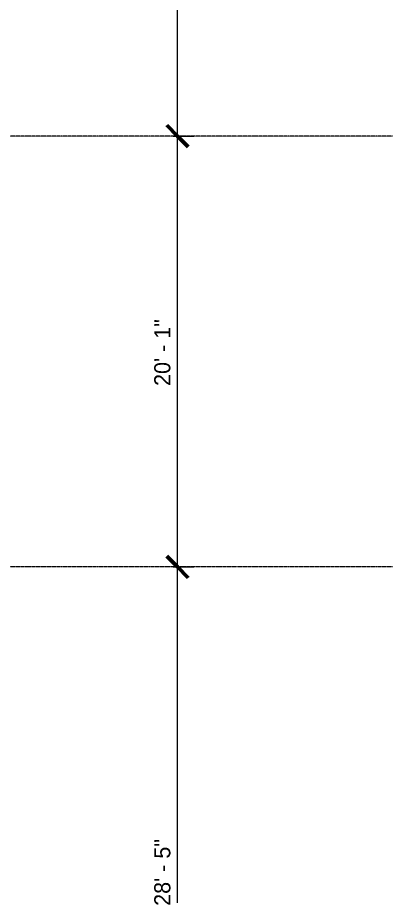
# Model space of a CAD drawing. Header units: inches. Extents: x -4182 to -1344, y 10222 to 12031.
# Drawn here: x -1572.3 to -1362.8, y 10977.7 to 11468.7 of the extents above; entities that cross this region are included whole.
import ezdxf

# ---------------------------------------------------------------- set-up
doc = ezdxf.new("R2010")
doc.units = ezdxf.units.IN
doc.header["$MEASUREMENT"] = 0
doc.linetypes.add('Grid Line 1_2_', pattern=[0.875, 0.5, -0.125, 0.125, -0.125])
for name, color, linetype, lineweight in [('A-ANNO-DIMS', 211, 'Continuous', 9), ('A-ANNO-DIMS-96', 211, 'Continuous', 9), ('S-GRID-1', 1, 'Grid Line 1_2_', 9)]:
    doc.layers.add(name, color=color, linetype=linetype, lineweight=lineweight)
doc.styles.add('Century Gothic', font='ufonts.com_century-gothic.ttf', dxfattribs={"height": 9})
doc.dimstyles.new('OD__1__Tol__', dxfattribs={"dimscale": 12, "dimtxt": 9.397514, "dimasz": 1, "dimexe": 0.75, "dimexo": 0.5, "dimgap": 0.125, "dimtad": 1, "dimdec": 0, "dimzin": 3, "dimdsep": 46, "dimlunit": 4, "dimtxsty": 'Century Gothic', "dimblk1": 'OBLIQUE', "dimblk2": 'OBLIQUE', "dimsah": 1, "dimcen": 0.09, "dimdle": 0.75, "dimazin": 0, "dimtfac": 1, "dimtdec": 4, "dimtix": 1, "dimtmove": 0, "dimatfit": 3, "dimfxl": 1, "dimtvp": 1, "dimtfill": 1, "dimfrac": 2, "dimtolj": 1, "dimtzin": 0, "dimarcsym": 2})

# ---------------------------------------------------------------- blocks, each defined once
blk = doc.blocks.new('DIMBLOCK12-STRUCTURAL SCHEMATIC  - 1ST FLOOR')
at = {"layer": 'A-ANNO-DIMS-96', "lineweight": 50}
for p, q in [((-1482.89, 11161.4), (-1488.89, 11167.4)), ((-1482.89, 11161.4), (-1476.89, 11155.4)), ((-1482.89, 10820.89), (-1488.89, 10826.89)), ((-1482.89, 10820.89), (-1476.89, 10814.89))]:
    blk.add_line(p, q, dxfattribs=at)
at = {"layer": 'A-ANNO-DIMS-96'}
for p, q in [((-1485.38, 11161.4), (-1473.89, 11161.4)), ((-1482.89, 11161.4), (-1485.38, 11161.4)), ((-1482.89, 10820.89), (-1482.89, 11161.4)), ((-1485.38, 10820.89), (-1473.89, 10820.89)), ((-1482.89, 10820.89), (-1485.38, 10820.89))]:
    blk.add_line(p, q, dxfattribs=at)
at = {"layer": 'A-ANNO-DIMS-96', "color": 0, "insert": (-1495.93, 10971.9), "char_height": 9, "width": 46.1821, "attachment_point": 1, "rotation": 90, "line_spacing_factor": 0.984502, "style": 'Century Gothic', "bg_fill": 3, "box_fill_scale": 1.25, "bg_fill_color": 256, "bg_fill_true_color": 13158600, "bg_fill_transparency": 0}
blk.add_mtext('28\' - 5"', dxfattribs=at)
blk = doc.blocks.new('_Oblique')
at = {"color": 0, "linetype": 'ByBlock', "lineweight": -2}
blk.add_line((-0.5, -0.5), (0.5, 0.5), dxfattribs=at)
blk = doc.blocks.new('DIMBLOCK13-STRUCTURAL SCHEMATIC  - 1ST FLOOR')
at = {"layer": 'A-ANNO-DIMS-96', "lineweight": 50}
for p, q in [((-1482.89, 11402.4), (-1488.89, 11408.4)), ((-1482.89, 11402.4), (-1476.89, 11396.4)), ((-1482.89, 11161.4), (-1488.89, 11167.4)), ((-1482.89, 11161.4), (-1476.89, 11155.4))]:
    blk.add_line(p, q, dxfattribs=at)
at = {"layer": 'A-ANNO-DIMS-96'}
for p, q in [((-1485.38, 11402.4), (-1473.89, 11402.4)), ((-1482.89, 11402.4), (-1485.38, 11402.4)), ((-1482.89, 11161.4), (-1482.89, 11402.4)), ((-1485.38, 11161.4), (-1473.89, 11161.4)), ((-1482.89, 11161.4), (-1485.38, 11161.4))]:
    blk.add_line(p, q, dxfattribs=at)
at = {"layer": 'A-ANNO-DIMS-96', "color": 0, "insert": (-1495.93, 11262.65), "char_height": 9, "width": 46.1821, "attachment_point": 1, "rotation": 90, "line_spacing_factor": 0.984502, "style": 'Century Gothic', "bg_fill": 3, "box_fill_scale": 1.25, "bg_fill_color": 256, "bg_fill_true_color": 13158600, "bg_fill_transparency": 0}
blk.add_mtext('20\' - 1"', dxfattribs=at)
blk = doc.blocks.new('DIMBLOCK14-STRUCTURAL SCHEMATIC  - 1ST FLOOR')
at = {"layer": 'A-ANNO-DIMS-96'}
for p, q in [((-1482.89, 11402.4), (-1482.89, 11769.4)), ((-1485.38, 11760.4), (-1473.89, 11760.4)), ((-1482.89, 11760.4), (-1485.38, 11760.4)), ((-1485.38, 11402.4), (-1473.89, 11402.4)), ((-1482.89, 11402.4), (-1485.38, 11402.4))]:
    blk.add_line(p, q, dxfattribs=at)
at = {"layer": 'A-ANNO-DIMS-96', "lineweight": 50}
for p, q in [((-1482.89, 11760.4), (-1488.89, 11766.4)), ((-1482.89, 11760.4), (-1476.89, 11754.4)), ((-1482.89, 11402.4), (-1488.89, 11408.4)), ((-1482.89, 11402.4), (-1476.89, 11396.4))]:
    blk.add_line(p, q, dxfattribs=at)
at = {"layer": 'A-ANNO-DIMS-96', "color": 0, "insert": (-1495.93, 11558.65), "char_height": 9, "width": 54.5951, "attachment_point": 1, "rotation": 90, "line_spacing_factor": 0.984502, "style": 'Century Gothic', "bg_fill": 3, "box_fill_scale": 1.25, "bg_fill_color": 256, "bg_fill_true_color": 13158600, "bg_fill_transparency": 0}
blk.add_mtext('29\' - 10"', dxfattribs=at)

msp = doc.modelspace()

# ---------------------------------------------------------------- linework, layer by layer
at = {"layer": 'S-GRID-1'}
for p, q in [((-1362.8, 11402.4), (-3914.18, 11402.4)), ((-1362.8, 11161.4), (-3914.18, 11161.4))]:
    msp.add_line(p, q, dxfattribs=at)

# ---------------------------------------------------------------- next in the draw order: dimensions: what is measured, and where the dimension line sits
at = {"layer": 'A-ANNO-DIMS'}
dim = msp.add_linear_dim(base=(-1482.89, 11161.4), p1=(-1491.38, 10820.89), p2=(-1491.38, 11161.4), angle=90, dimstyle='OD__1__Tol__', override={"dimpost": '<>', "dimfxl": 340.507529}, dxfattribs=at)
dim.commit()
dim.dimension.update_dxf_attribs({"geometry": 'DIMBLOCK12-STRUCTURAL SCHEMATIC  - 1ST FLOOR', "text_midpoint": (-1489.12, 10991.14)})

# ---------------------------------------------------------------- next in the draw order: dimensions: what is measured, and where the dimension line sits
dim = msp.add_linear_dim(base=(-1482.89, 11402.4), p1=(-1491.38, 11161.4), p2=(-1491.38, 11402.4), angle=90, dimstyle='OD__1__Tol__', override={"dimpost": '<>', "dimfxl": 241}, dxfattribs=at)
dim.commit()
dim.dimension.update_dxf_attribs({"geometry": 'DIMBLOCK13-STRUCTURAL SCHEMATIC  - 1ST FLOOR', "text_midpoint": (-1489.12, 11281.9)})

# ---------------------------------------------------------------- next in the draw order: dimensions: what is measured, and where the dimension line sits
dim = msp.add_linear_dim(base=(-1482.89, 11760.4), p1=(-1491.38, 11402.4), p2=(-1491.38, 11760.4), angle=90, dimstyle='OD__1__Tol__', override={"dimpost": '<>', "dimfxl": 358.000001}, dxfattribs=at)
dim.commit()
dim.dimension.update_dxf_attribs({"geometry": 'DIMBLOCK14-STRUCTURAL SCHEMATIC  - 1ST FLOOR', "text_midpoint": (-1489.12, 11581.4)})

doc.saveas('drawing.dxf')
